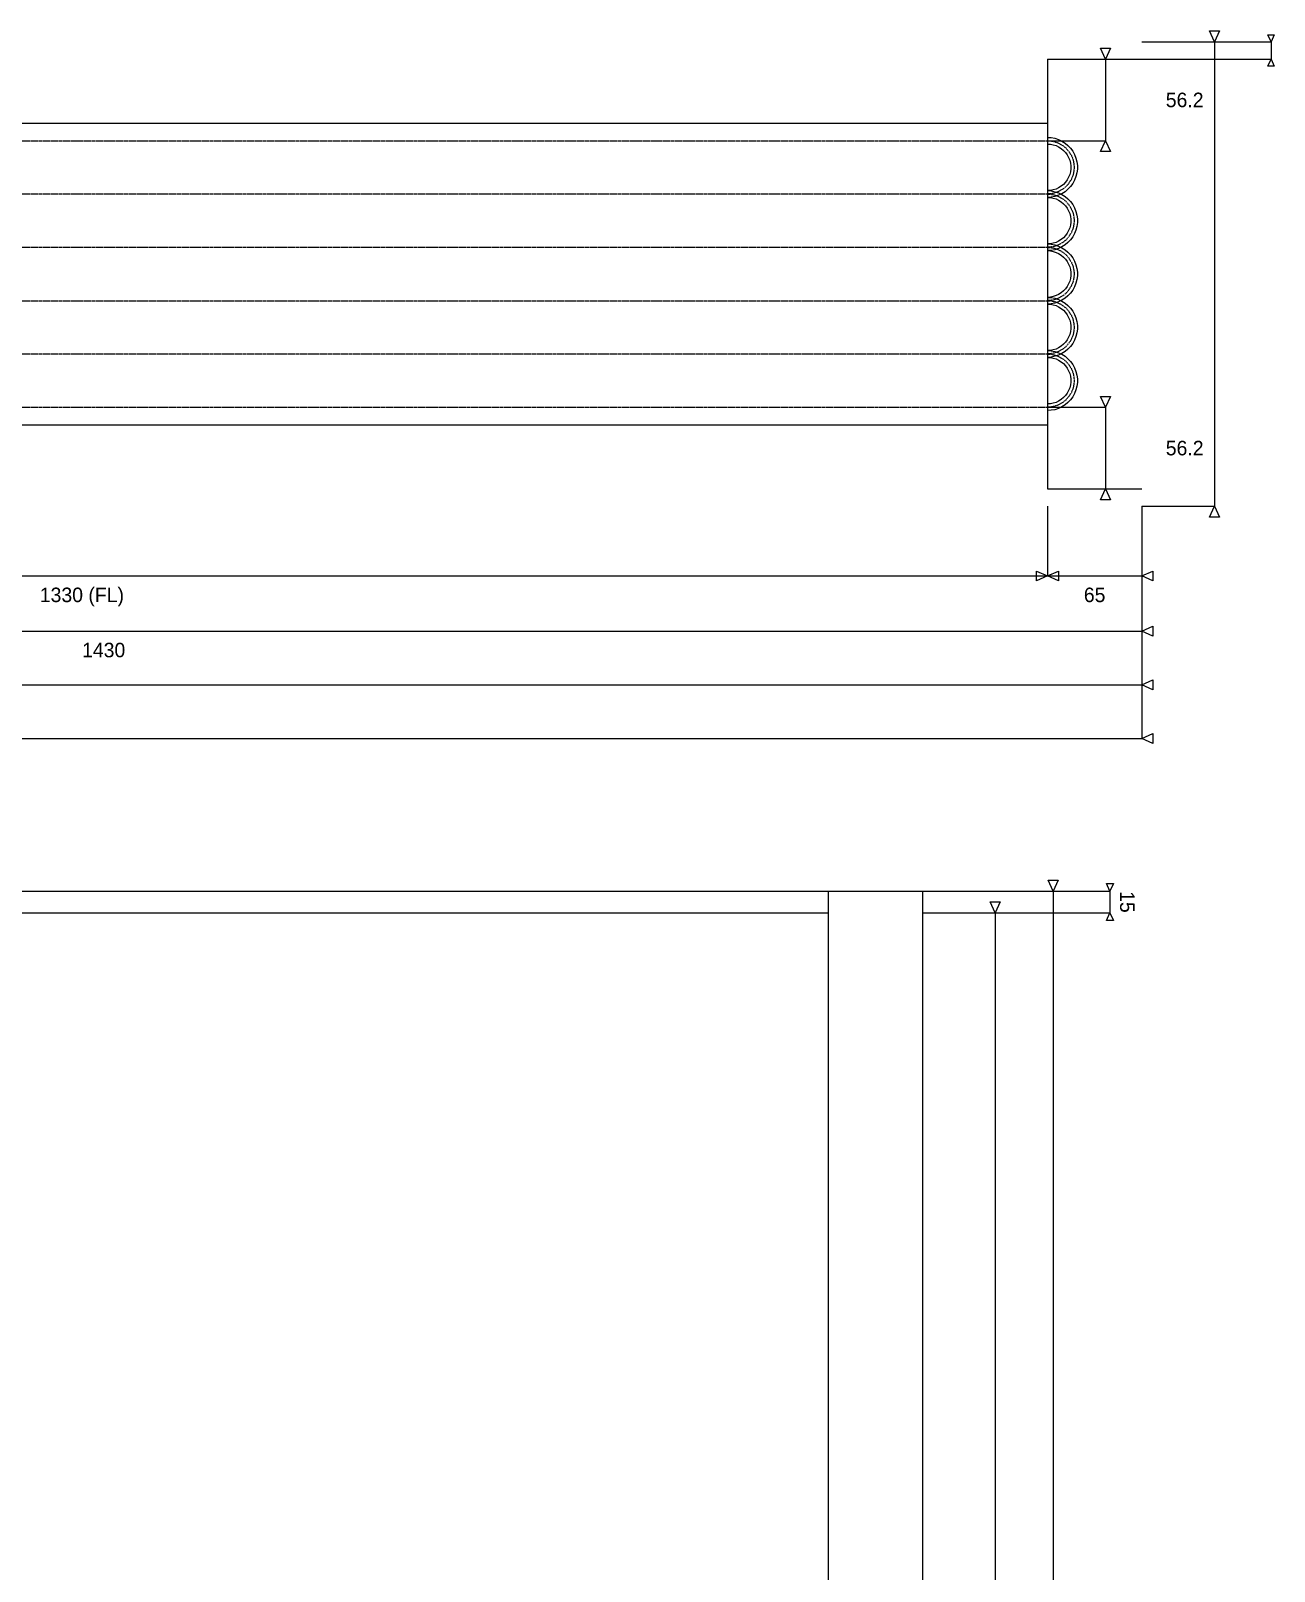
# Model space of a CAD drawing. Header units: millimetres. Extents: x 42 to 3058, y 353 to 2599.
# Drawn here: x 1636 to 2492, y 1462 to 2522 of the extents above; entities that cross this region are included whole.
import ezdxf
from ezdxf.enums import TextEntityAlignment as Align

# ---------------------------------------------------------------- set-up
doc = ezdxf.new("R2010")
doc.units = ezdxf.units.MM
doc.linetypes.add('DASHED', pattern=[0.5, 0.25, -0.25])
doc.layers.add('DRAWING', color=7, linetype='Continuous')
doc.layers.add('TEXT', color=7, linetype='Continuous')

msp = doc.modelspace()

# ---------------------------------------------------------------- linework, layer by layer
at = {"layer": 'DRAWING', "linetype": 'CONTINUOUS', "true_color": 0xff6a00}
for p, q in [((2401, 2515), (2451, 2515)), ((2401, 2515), (2490, 2515)), ((2451, 2515), (2451, 2195)), ((2490, 2515), (2490, 2503)), ((2336, 2503), (2376, 2503)), ((2376, 2503), (2376, 2446.8)), ((2401, 2503), (2490, 2503)), ((2336, 2446.8), (2376, 2446.8)), ((2336, 2263.2), (2376, 2263.2)), ((2376, 2263.2), (2376, 2207)), ((2336, 2207), (2376, 2207)), ((2336, 2195), (2336, 2147)), ((2336, 2195), (2336, 2147)), ((2401, 2195), (2401, 2109)), ((2401, 2195), (2401, 2072)), ((2401, 2195), (2401, 2035)), ((2401, 2195), (2401, 2147)), ((2401, 2195), (2451, 2195)), ((1006, 2147), (2336, 2147)), ((2336, 2147), (2401, 2147)), ((971, 2109), (2401, 2109)), ((826, 2072), (2401, 2072)), ((669, 2035), (2401, 2035)), ((2250, 1930), (2340, 1930)), ((2250, 1930), (2379, 1930)), ((2340, 1930), (2340, 500)), ((2379, 1930), (2379, 1915)), ((2250, 1915), (2300, 1915)), ((2250, 1915), (2379, 1915)), ((2300, 1915), (2300, 515))]:
    msp.add_line(p, q, dxfattribs=at)
at = {"layer": 'DRAWING', "linetype": 'CONTINUOUS', "true_color": 0x111111}
for p, q in [((2336, 2503), (2336, 2207)), ((2336, 2503), (2401, 2503)), ((1006, 2458.8), (2336, 2458.8)), ((2336, 2446.8), (2336, 2263.2)), ((1006, 2251.2), (2336, 2251.2)), ((2336, 2207), (2401, 2207)), ((670, 1930), (2250, 1930)), ((2185, 1930), (2185, 500)), ((2250, 1930), (2250, 500)), ((855, 1915), (2185, 1915))]:
    msp.add_line(p, q, dxfattribs=at)
at = {"layer": 'DRAWING', "linetype": 'DASHED', "true_color": 0xff1a1a}
for p, q in [((1006, 2446.8), (2336, 2446.8)), ((1006, 2410.1), (2336, 2410.1)), ((1006, 2373.4), (2336, 2373.4)), ((1006, 2336.6), (2336, 2336.6)), ((1006, 2299.9), (2336, 2299.9)), ((1006, 2263.2), (2336, 2263.2))]:
    msp.add_line(p, q, dxfattribs=at)
at = {"layer": 'DRAWING', "linetype": 'CONTINUOUS', "true_color": 0xff6a00}
for points in [[(2451, 2515), (2447.6, 2522.5), (2454.4, 2522.5)], [(2490, 2515), (2487.8, 2519.8), (2492.2, 2519.8)], [(2376, 2503), (2372.6, 2510.5), (2379.4, 2510.5)], [(2490, 2503), (2492.2, 2498.2), (2487.8, 2498.2)], [(2376, 2446.8), (2379.4, 2439.3), (2372.6, 2439.3)], [(2376, 2263.2), (2372.6, 2270.7), (2379.4, 2270.7)], [(2376, 2207), (2379.4, 2199.5), (2372.6, 2199.5)], [(2451, 2195), (2454.4, 2187.5), (2447.6, 2187.5)], [(2336, 2147), (2328.5, 2143.6), (2328.5, 2150.4)], [(2336, 2147), (2343.5, 2150.4), (2343.5, 2143.6)], [(2401, 2147), (2408.5, 2150.4), (2408.5, 2143.6)], [(2401, 2109), (2408.5, 2112.4), (2408.5, 2105.6)], [(2401, 2072), (2408.5, 2075.4), (2408.5, 2068.6)], [(2401, 2035), (2408.5, 2038.4), (2408.5, 2031.6)], [(2340, 1930), (2336.6, 1937.5), (2343.4, 1937.5)], [(2379, 1930), (2376.6, 1935.2), (2381.4, 1935.2)], [(2300, 1915), (2296.6, 1922.5), (2303.4, 1922.5)], [(2379, 1915), (2381.4, 1909.8), (2376.6, 1909.8)]]:
    msp.add_lwpolyline(points, close=True, dxfattribs=at)
at = {"layer": 'DRAWING', "linetype": 'CONTINUOUS', "true_color": 0x111111}
for points in [[(2336, 2449.1), (2338.6, 2448.9), (2341.1, 2448.5), (2343.6, 2447.6), (2346, 2446.5), (2348.1, 2445.2), (2350.1, 2443.5), (2351.9, 2441.6), (2353.4, 2439.5), (2354.7, 2437.2), (2355.6, 2434.8), (2356.3, 2432.3), (2356.6, 2429.7), (2356.6, 2427.1), (2356.3, 2424.6), (2355.6, 2422.1), (2354.7, 2419.6), (2353.4, 2417.4), (2351.9, 2415.3), (2350.1, 2413.4), (2348.1, 2411.7), (2346, 2410.3), (2343.6, 2409.2), (2341.1, 2408.4), (2338.6, 2407.9), (2336, 2407.8)], [(2336, 2444.5), (2338, 2444.4), (2340, 2444), (2341.9, 2443.4), (2343.7, 2442.5), (2345.4, 2441.4), (2347, 2440.1), (2348.4, 2438.7), (2349.6, 2437), (2350.5, 2435.3), (2351.3, 2433.4), (2351.8, 2431.4), (2352, 2429.4), (2352, 2427.4), (2351.8, 2425.4), (2351.3, 2423.5), (2350.5, 2421.6), (2349.6, 2419.8), (2348.4, 2418.2), (2347, 2416.7), (2345.4, 2415.4), (2343.7, 2414.4), (2341.9, 2413.5), (2340, 2412.9), (2338, 2412.5), (2336, 2412.4)], [(2336, 2412.4), (2338.6, 2412.2), (2341.1, 2411.7), (2343.6, 2410.9), (2346, 2409.8), (2348.1, 2408.4), (2350.1, 2406.8), (2351.9, 2404.9), (2353.4, 2402.8), (2354.7, 2400.5), (2355.6, 2398.1), (2356.3, 2395.6), (2356.6, 2393), (2356.6, 2390.4), (2356.3, 2387.8), (2355.6, 2385.3), (2354.7, 2382.9), (2353.4, 2380.6), (2351.9, 2378.6), (2350.1, 2376.7), (2348.1, 2375), (2346, 2373.6), (2343.6, 2372.5), (2341.1, 2371.7), (2338.6, 2371.2), (2336, 2371.1)], [(2336, 2407.8), (2338, 2407.7), (2340, 2407.3), (2341.9, 2406.7), (2343.7, 2405.8), (2345.4, 2404.7), (2347, 2403.4), (2348.4, 2402), (2349.6, 2400.3), (2350.5, 2398.6), (2351.3, 2396.7), (2351.8, 2394.7), (2352, 2392.7), (2352, 2390.7), (2351.8, 2388.7), (2351.3, 2386.8), (2350.5, 2384.9), (2349.6, 2383.1), (2348.4, 2381.5), (2347, 2380), (2345.4, 2378.7), (2343.7, 2377.6), (2341.9, 2376.8), (2340, 2376.2), (2338, 2375.8), (2336, 2375.7)], [(2336, 2375.7), (2338.6, 2375.5), (2341.1, 2375), (2343.6, 2374.2), (2346, 2373.1), (2348.1, 2371.7), (2350.1, 2370.1), (2351.9, 2368.2), (2353.4, 2366.1), (2354.7, 2363.8), (2355.6, 2361.4), (2356.3, 2358.9), (2356.6, 2356.3), (2356.6, 2353.7), (2356.3, 2351.1), (2355.6, 2348.6), (2354.7, 2346.2), (2353.4, 2343.9), (2351.9, 2341.8), (2350.1, 2339.9), (2348.1, 2338.3), (2346, 2336.9), (2343.6, 2335.8), (2341.1, 2335), (2338.6, 2334.5), (2336, 2334.3)], [(2336, 2371.1), (2338, 2370.9), (2340, 2370.6), (2341.9, 2369.9), (2343.7, 2369.1), (2345.4, 2368), (2347, 2366.7), (2348.4, 2365.2), (2349.6, 2363.6), (2350.5, 2361.8), (2351.3, 2360), (2351.8, 2358), (2352, 2356), (2352, 2354), (2351.8, 2352), (2351.3, 2350), (2350.5, 2348.2), (2349.6, 2346.4), (2348.4, 2344.8), (2347, 2343.3), (2345.4, 2342), (2343.7, 2340.9), (2341.9, 2340.1), (2340, 2339.4), (2338, 2339.1), (2336, 2338.9)], [(2336, 2338.9), (2338.6, 2338.8), (2341.1, 2338.3), (2343.6, 2337.5), (2346, 2336.4), (2348.1, 2335), (2350.1, 2333.3), (2351.9, 2331.4), (2353.4, 2329.4), (2354.7, 2327.1), (2355.6, 2324.7), (2356.3, 2322.2), (2356.6, 2319.6), (2356.6, 2317), (2356.3, 2314.4), (2355.6, 2311.9), (2354.7, 2309.5), (2353.4, 2307.2), (2351.9, 2305.1), (2350.1, 2303.2), (2348.1, 2301.6), (2346, 2300.2), (2343.6, 2299.1), (2341.1, 2298.3), (2338.6, 2297.8), (2336, 2297.6)], [(2336, 2334.3), (2338, 2334.2), (2340, 2333.8), (2341.9, 2333.2), (2343.7, 2332.4), (2345.4, 2331.3), (2347, 2330), (2348.4, 2328.5), (2349.6, 2326.9), (2350.5, 2325.1), (2351.3, 2323.2), (2351.8, 2321.3), (2352, 2319.3), (2352, 2317.3), (2351.8, 2315.3), (2351.3, 2313.3), (2350.5, 2311.4), (2349.6, 2309.7), (2348.4, 2308), (2347, 2306.6), (2345.4, 2305.3), (2343.7, 2304.2), (2341.9, 2303.3), (2340, 2302.7), (2338, 2302.3), (2336, 2302.2)], [(2336, 2302.2), (2338.6, 2302.1), (2341.1, 2301.6), (2343.6, 2300.8), (2346, 2299.7), (2348.1, 2298.3), (2350.1, 2296.6), (2351.9, 2294.7), (2353.4, 2292.6), (2354.7, 2290.4), (2355.6, 2287.9), (2356.3, 2285.4), (2356.6, 2282.9), (2356.6, 2280.3), (2356.3, 2277.7), (2355.6, 2275.2), (2354.7, 2272.8), (2353.4, 2270.5), (2351.9, 2268.4), (2350.1, 2266.5), (2348.1, 2264.8), (2346, 2263.5), (2343.6, 2262.4), (2341.1, 2261.5), (2338.6, 2261.1), (2336, 2260.9)], [(2336, 2297.6), (2338, 2297.5), (2340, 2297.1), (2341.9, 2296.5), (2343.7, 2295.6), (2345.4, 2294.6), (2347, 2293.3), (2348.4, 2291.8), (2349.6, 2290.2), (2350.5, 2288.4), (2351.3, 2286.5), (2351.8, 2284.6), (2352, 2282.6), (2352, 2280.6), (2351.8, 2278.6), (2351.3, 2276.6), (2350.5, 2274.7), (2349.6, 2273), (2348.4, 2271.3), (2347, 2269.9), (2345.4, 2268.6), (2343.7, 2267.5), (2341.9, 2266.6), (2340, 2266), (2338, 2265.6), (2336, 2265.5)]]:
    msp.add_lwpolyline(points, dxfattribs=at)
at = {"layer": 'DRAWING', "linetype": 'DASHED', "true_color": 0xff1a1a}
for points in [[(2336, 2446.8), (2338.3, 2446.7), (2340.6, 2446.2), (2342.8, 2445.5), (2344.8, 2444.5), (2346.8, 2443.3), (2348.6, 2441.8), (2350.1, 2440.1), (2351.5, 2438.3), (2352.6, 2436.3), (2353.5, 2434.1), (2354, 2431.9), (2354.3, 2429.6), (2354.3, 2427.3), (2354, 2425), (2353.5, 2422.8), (2352.6, 2420.6), (2351.5, 2418.6), (2350.1, 2416.7), (2348.6, 2415.1), (2346.8, 2413.6), (2344.8, 2412.4), (2342.8, 2411.4), (2340.6, 2410.7), (2338.3, 2410.2), (2336, 2410.1)], [(2336, 2410.1), (2338.3, 2409.9), (2340.6, 2409.5), (2342.8, 2408.8), (2344.8, 2407.8), (2346.8, 2406.6), (2348.6, 2405.1), (2350.1, 2403.4), (2351.5, 2401.6), (2352.6, 2399.5), (2353.5, 2397.4), (2354, 2395.2), (2354.3, 2392.9), (2354.3, 2390.6), (2354, 2388.3), (2353.5, 2386), (2352.6, 2383.9), (2351.5, 2381.9), (2350.1, 2380), (2348.6, 2378.3), (2346.8, 2376.9), (2344.8, 2375.6), (2342.8, 2374.6), (2340.6, 2373.9), (2338.3, 2373.5), (2336, 2373.4)], [(2336, 2373.4), (2338.3, 2373.2), (2340.6, 2372.8), (2342.8, 2372.1), (2344.8, 2371.1), (2346.8, 2369.9), (2348.6, 2368.4), (2350.1, 2366.7), (2351.5, 2364.8), (2352.6, 2362.8), (2353.5, 2360.7), (2354, 2358.4), (2354.3, 2356.2), (2354.3, 2353.8), (2354, 2351.6), (2353.5, 2349.3), (2352.6, 2347.2), (2351.5, 2345.2), (2350.1, 2343.3), (2348.6, 2341.6), (2346.8, 2340.1), (2344.8, 2338.9), (2342.8, 2337.9), (2340.6, 2337.2), (2338.3, 2336.8), (2336, 2336.6)], [(2336, 2336.6), (2338.3, 2336.5), (2340.6, 2336.1), (2342.8, 2335.4), (2344.8, 2334.4), (2346.8, 2333.1), (2348.6, 2331.7), (2350.1, 2330), (2351.5, 2328.1), (2352.6, 2326.1), (2353.5, 2324), (2354, 2321.7), (2354.3, 2319.4), (2354.3, 2317.1), (2354, 2314.8), (2353.5, 2312.6), (2352.6, 2310.5), (2351.5, 2308.4), (2350.1, 2306.6), (2348.6, 2304.9), (2346.8, 2303.4), (2344.8, 2302.2), (2342.8, 2301.2), (2340.6, 2300.5), (2338.3, 2300.1), (2336, 2299.9)], [(2336, 2299.9), (2338.3, 2299.8), (2340.6, 2299.3), (2342.8, 2298.6), (2344.8, 2297.6), (2346.8, 2296.4), (2348.6, 2294.9), (2350.1, 2293.3), (2351.5, 2291.4), (2352.6, 2289.4), (2353.5, 2287.2), (2354, 2285), (2354.3, 2282.7), (2354.3, 2280.4), (2354, 2278.1), (2353.5, 2275.9), (2352.6, 2273.7), (2351.5, 2271.7), (2350.1, 2269.9), (2348.6, 2268.2), (2346.8, 2266.7), (2344.8, 2265.5), (2342.8, 2264.5), (2340.6, 2263.8), (2338.3, 2263.3), (2336, 2263.2)]]:
    msp.add_lwpolyline(points, dxfattribs=at)

# ---------------------------------------------------------------- texts
at = {"layer": 'TEXT', "true_color": 0xff6a00}
for s, p in [('56.2', (2430.5, 2474.9)), ('56.2', (2430.5, 2235.1)), ('1330 (FL)', (1671, 2134)), ('65', (2368.5, 2134)), ('1430', (1686, 2096))]:
    msp.add_text(s, height=10, dxfattribs=at).set_placement(p, align=Align.MIDDLE_CENTER)
msp.add_text('15', height=10, rotation=-90, dxfattribs=at).set_placement((2391, 1922.5), align=Align.MIDDLE_CENTER)

doc.saveas('drawing.dxf')
